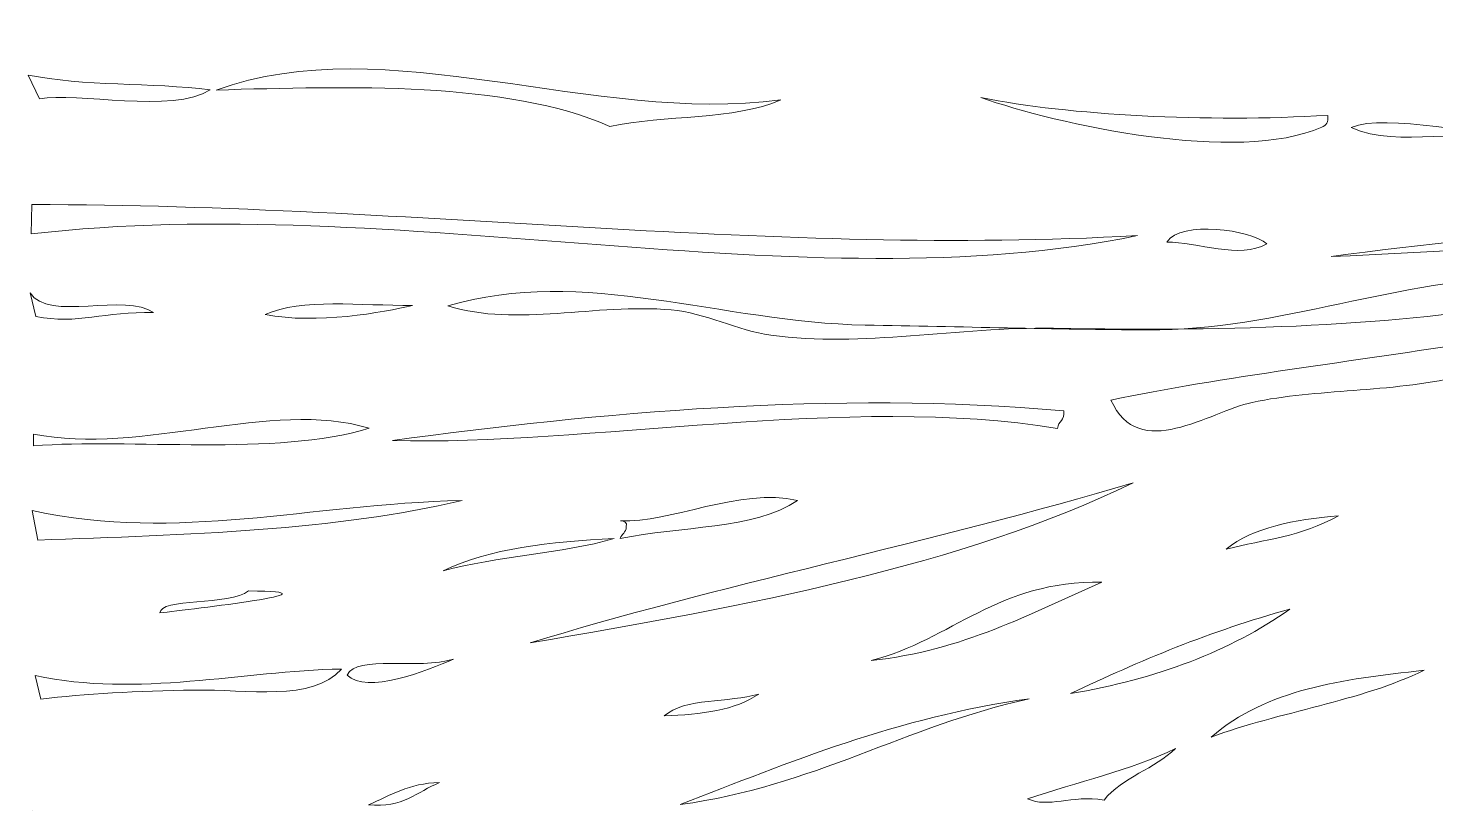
# Model space of a CAD drawing. Extents: x -34 to 197, y 103 to 243.
# Drawn here: x 88.99 to 112.34, y 170.4 to 183.38 of the extents above; entities that cross this region are included whole.
import ezdxf

# ---------------------------------------------------------------- set-up
doc = ezdxf.new("R2010")
doc.units = 0
doc.layers.get('0').update_dxf_attribs({"linetype": 'CONTINUOUS', "lineweight": 5, "true_color": 0xffffff})
doc.layers.add('OUTER_WALLET', color=7, linetype='CONTINUOUS', lineweight=5, true_color=0xffffff)

msp = doc.modelspace()

# ---------------------------------------------------------------- linework, layer by layer
msp.add_lwpolyline([(89.068, 170.4), (89.068, 170.4)])
at = {"layer": 'OUTER_WALLET'}
for points, knots in [([(101.476, 182.191), (100.712, 181.856), (99.542, 181.942), (98.637, 181.753), (96.94, 182.502), (94.296, 182.417), (92.108, 182.355), (94.942, 183.381), (98.366, 181.778), (101.476, 182.191)], [0, 0, 0, 0, 1, 1, 1, 2, 2, 2, 3, 3, 3, 3]), ([(110.55, 181.935), (110.564, 181.821), (110.525, 181.762), (110.449, 181.741), (109.066, 181.118), (106.047, 181.787), (104.796, 182.231), (106.256, 181.934), (108.543, 181.817), (110.55, 181.935)], [0, 0, 0, 0, 1, 1, 1, 2, 2, 2, 3, 3, 3, 3]), ([(110.937, 181.733), (111.522, 181.979), (113.079, 181.586), (114.059, 181.581), (114.242, 181.558), (115.024, 181.63), (114.74, 181.471), (114.414, 181.477), (114.089, 181.483), (113.764, 181.489), (112.817, 181.778), (111.751, 181.373), (110.937, 181.733)], [0, 0, 0, 0, 1, 1, 1, 2, 2, 2, 3, 3, 3, 4, 4, 4, 4]), ([(120.193, 180.693), (117.594, 179.895), (113.95, 179.755), (110.607, 179.592), (113.57, 180.015), (117.181, 180.159), (120.193, 180.693)], [0, 0, 0, 0, 1, 1, 1, 2, 2, 2, 2]), ([(109.537, 179.805), (109.093, 179.54), (108.382, 179.839), (107.878, 179.834), (108.116, 180.201), (109.278, 180.034), (109.537, 179.805)], [0, 0, 0, 0, 1, 1, 1, 2, 2, 2, 2]), ([(114.113, 179.14), (114.061, 179.062), (114.009, 178.983), (114.011, 178.849), (111.666, 178.442), (109.069, 178.349), (105.998, 178.403), (104.41, 178.43), (102.831, 178.083), (101.31, 178.289), (100.761, 178.364), (100.213, 178.66), (99.658, 178.709), (98.386, 178.819), (97.118, 178.42), (95.95, 178.774), (98.199, 179.445), (100.494, 178.499), (102.875, 178.457), (104.466, 178.43), (106.025, 178.385), (107.559, 178.376), (109.734, 178.362), (111.809, 179.258), (113.822, 179.242), (113.899, 179.189), (113.979, 179.138), (114.113, 179.14)], [0, 0, 0, 0, 1, 1, 1, 2, 2, 2, 3, 3, 3, 4, 4, 4, 5, 5, 5, 6, 6, 6, 7, 7, 7, 8, 8, 8, 9, 9, 9, 9]), ([(95.364, 178.783), (94.881, 178.667), (93.77, 178.466), (92.921, 178.631), (93.518, 178.907), (94.508, 178.776), (95.364, 178.783)], [0, 0, 0, 0, 1, 1, 1, 2, 2, 2, 2]), ([(116.846, 179.092), (115.643, 178.709), (114.13, 177.934), (112.72, 177.602), (111.574, 177.333), (110.37, 177.402), (109.296, 177.174), (108.587, 177.023), (107.411, 176.167), (106.953, 177.214), (108.777, 177.596), (111.014, 177.855), (113.023, 178.183), (114.461, 178.417), (115.261, 179.085), (116.846, 179.092)], [0, 0, 0, 0, 1, 1, 1, 2, 2, 2, 3, 3, 3, 4, 4, 4, 5, 5, 5, 5]), ([(106.169, 177.033), (106.194, 176.875), (106.074, 176.866), (106.067, 176.742), (102.616, 177.318), (98.213, 176.444), (95.032, 176.544), (98.401, 176.997), (102.351, 177.376), (106.169, 177.033)], [0, 0, 0, 0, 1, 1, 1, 2, 2, 2, 3, 3, 3, 3]), ([(107.32, 175.841), (104.469, 174.455), (100.912, 173.8), (97.316, 173.185), (100.265, 174.102), (104.104, 174.878), (107.32, 175.841)], [0, 0, 0, 0, 1, 1, 1, 2, 2, 2, 2]), ([(101.751, 175.548), (101.039, 175.059), (99.789, 175.128), (98.811, 174.916), (98.831, 174.995), (98.91, 175.012), (98.912, 175.109), (98.931, 175.193), (98.876, 175.203), (98.816, 175.209), (99.629, 175.164), (100.8, 175.771), (101.751, 175.548)], [0, 0, 0, 0, 1, 1, 1, 2, 2, 2, 3, 3, 3, 4, 4, 4, 4]), ([(110.727, 175.294), (110.097, 174.939), (109.507, 174.906), (108.863, 174.741), (109.314, 175.101), (109.987, 175.232), (110.727, 175.294)], [0, 0, 0, 0, 1, 1, 1, 2, 2, 2, 2]), ([(98.713, 174.918), (97.841, 174.662), (96.76, 174.623), (95.873, 174.382), (96.637, 174.75), (97.645, 174.864), (98.713, 174.918)], [0, 0, 0, 0, 1, 1, 1, 2, 2, 2, 2]), ([(106.803, 174.191), (105.606, 173.675), (104.508, 173.057), (102.973, 172.892), (104.33, 173.242), (105.074, 174.226), (106.803, 174.191)], [0, 0, 0, 0, 1, 1, 1, 2, 2, 2, 2]), ([(91.175, 173.683), (91.166, 173.927), (92.331, 173.809), (92.646, 174.047), (94.337, 174.039), (91.684, 173.749), (91.175, 173.683)], [0, 0, 0, 0, 1, 1, 1, 2, 2, 2, 2]), ([(109.919, 173.746), (108.933, 173.045), (107.711, 172.588), (106.283, 172.345), (107.423, 172.887), (108.606, 173.384), (109.919, 173.746)], [0, 0, 0, 0, 1, 1, 1, 2, 2, 2, 2]), ([(96.043, 172.915), (95.615, 172.73), (94.591, 172.322), (94.281, 172.652), (94.439, 172.992), (95.474, 172.735), (96.043, 172.915)], [0, 0, 0, 0, 1, 1, 1, 2, 2, 2, 2]), ([(112.147, 172.731), (111.105, 172.22), (109.741, 172.043), (108.613, 171.621), (109.545, 172.421), (110.76, 172.581), (112.147, 172.731)], [0, 0, 0, 0, 1, 1, 1, 2, 2, 2, 2]), ([(101.109, 172.338), (100.73, 172.068), (100.156, 172.001), (99.541, 171.975), (99.884, 172.281), (100.614, 172.188), (101.109, 172.338)], [0, 0, 0, 0, 1, 1, 1, 2, 2, 2, 2]), ([(105.597, 172.26), (103.542, 171.806), (102.016, 170.803), (99.808, 170.506), (101.626, 171.206), (103.401, 171.951), (105.597, 172.26)], [0, 0, 0, 0, 1, 1, 1, 2, 2, 2, 2]), ([(105.569, 170.601), (106.393, 170.874), (107.283, 171.077), (108.024, 171.436), (107.682, 171.096), (107.142, 170.959), (106.838, 170.579), (106.292, 170.669), (105.91, 170.438), (105.569, 170.601)], [0, 0, 0, 0, 1, 1, 1, 2, 2, 2, 3, 3, 3, 3]), ([(95.812, 170.869), (95.447, 170.717), (95.198, 170.444), (94.634, 170.499), (94.993, 170.657), (95.309, 170.86), (95.812, 170.869)], [0, 0, 0, 0, 1, 1, 1, 2, 2, 2, 2])]:
    msp.add_open_spline(points, degree=3, knots=knots, dxfattribs=at)
at = {"layer": 'OUTER_WALLET', "color": 7, "true_color": 0xffffff}
for points, knots in [([(92.108, 182.355), (94.296, 182.417), (96.94, 182.502), (98.637, 181.753), (99.542, 181.942), (100.712, 181.856), (101.476, 182.191), (98.366, 181.778), (94.942, 183.381), (92.108, 182.355)], [0, 0, 0, 0, 1, 1, 1, 2, 2, 2, 3, 3, 3, 3]), ([(89.177, 182.211), (89.783, 182.325), (91.392, 181.956), (92.01, 182.356), (91.049, 182.484), (89.884, 182.414), (88.988, 182.604), (88.988, 182.604), (89.177, 182.211), (89.177, 182.211)], [0, 0, 0, 0, 1, 1, 1, 2, 2, 2, 3, 3, 3, 3]), ([(104.796, 182.231), (106.047, 181.787), (109.066, 181.118), (110.449, 181.741), (110.525, 181.762), (110.564, 181.821), (110.55, 181.935), (108.543, 181.817), (106.256, 181.934), (104.796, 182.231)], [0, 0, 0, 0, 1, 1, 1, 2, 2, 2, 3, 3, 3, 3]), ([(113.764, 181.489), (114.089, 181.483), (114.414, 181.477), (114.74, 181.471), (115.024, 181.63), (114.242, 181.558), (114.059, 181.581), (113.079, 181.586), (111.522, 181.979), (110.937, 181.733), (111.751, 181.373), (112.817, 181.778), (113.764, 181.489)], [0, 0, 0, 0, 1, 1, 1, 2, 2, 2, 3, 3, 3, 4, 4, 4, 4]), ([(89.039, 179.968), (95.078, 180.678), (101.884, 178.796), (107.392, 179.941), (101.373, 179.601), (95.527, 180.45), (89.048, 180.456), (89.048, 180.456), (89.039, 179.968), (89.039, 179.968)], [0, 0, 0, 0, 1, 1, 1, 2, 2, 2, 3, 3, 3, 3]), ([(110.607, 179.592), (113.95, 179.755), (117.594, 179.895), (120.193, 180.693), (117.181, 180.159), (113.57, 180.015), (110.607, 179.592)], [0, 0, 0, 0, 1, 1, 1, 2, 2, 2, 2]), ([(107.878, 179.834), (108.382, 179.839), (109.093, 179.54), (109.537, 179.805), (109.278, 180.034), (108.116, 180.201), (107.878, 179.834)], [0, 0, 0, 0, 1, 1, 1, 2, 2, 2, 2]), ([(113.822, 179.242), (111.809, 179.258), (109.734, 178.362), (107.559, 178.376), (106.025, 178.385), (104.466, 178.43), (102.875, 178.457), (100.494, 178.499), (98.199, 179.445), (95.95, 178.774), (97.118, 178.42), (98.386, 178.819), (99.658, 178.709), (100.213, 178.66), (100.761, 178.364), (101.31, 178.289), (102.831, 178.083), (104.41, 178.43), (105.998, 178.403), (109.069, 178.349), (111.666, 178.442), (114.011, 178.849), (114.009, 178.983), (114.061, 179.062), (114.113, 179.14), (113.979, 179.138), (113.899, 179.189), (113.822, 179.242)], [0, 0, 0, 0, 1, 1, 1, 2, 2, 2, 3, 3, 3, 4, 4, 4, 5, 5, 5, 6, 6, 6, 7, 7, 7, 8, 8, 8, 9, 9, 9, 9]), ([(89.113, 178.6), (89.806, 178.459), (90.257, 178.69), (91.067, 178.663), (90.623, 179.003), (89.311, 178.503), (89.023, 178.991), (89.023, 178.991), (89.113, 178.6), (89.113, 178.6)], [0, 0, 0, 0, 1, 1, 1, 2, 2, 2, 3, 3, 3, 3]), ([(92.921, 178.631), (93.77, 178.466), (94.881, 178.667), (95.364, 178.783), (94.508, 178.776), (93.518, 178.907), (92.921, 178.631)], [0, 0, 0, 0, 1, 1, 1, 2, 2, 2, 2]), ([(113.023, 178.183), (111.014, 177.855), (108.777, 177.596), (106.953, 177.214), (107.411, 176.167), (108.587, 177.023), (109.296, 177.174), (110.37, 177.402), (111.574, 177.333), (112.72, 177.602), (114.13, 177.934), (115.643, 178.709), (116.846, 179.092), (115.261, 179.085), (114.461, 178.417), (113.023, 178.183)], [0, 0, 0, 0, 1, 1, 1, 2, 2, 2, 3, 3, 3, 4, 4, 4, 5, 5, 5, 5]), ([(95.032, 176.544), (98.213, 176.444), (102.616, 177.318), (106.067, 176.742), (106.074, 176.866), (106.194, 176.875), (106.169, 177.033), (102.351, 177.376), (98.401, 176.997), (95.032, 176.544)], [0, 0, 0, 0, 1, 1, 1, 2, 2, 2, 3, 3, 3, 3]), ([(89.076, 176.453), (90.67, 176.583), (93.109, 176.274), (94.645, 176.746), (93.022, 177.236), (90.869, 176.289), (89.079, 176.648), (89.079, 176.648), (89.076, 176.453), (89.076, 176.453)], [0, 0, 0, 0, 1, 1, 1, 2, 2, 2, 3, 3, 3, 3]), ([(97.316, 173.185), (100.912, 173.8), (104.469, 174.455), (107.32, 175.841), (104.104, 174.878), (100.265, 174.102), (97.316, 173.185)], [0, 0, 0, 0, 1, 1, 1, 2, 2, 2, 2]), ([(98.816, 175.209), (98.876, 175.203), (98.931, 175.193), (98.912, 175.109), (98.91, 175.012), (98.831, 174.995), (98.811, 174.916), (99.789, 175.128), (101.039, 175.059), (101.751, 175.548), (100.8, 175.771), (99.629, 175.164), (98.816, 175.209)], [0, 0, 0, 0, 1, 1, 1, 2, 2, 2, 3, 3, 3, 4, 4, 4, 4]), ([(89.146, 174.89), (91.62, 174.977), (94.108, 175.051), (96.187, 175.548), (93.59, 175.483), (91.523, 174.856), (89.057, 175.38), (89.057, 175.38), (89.146, 174.89), (89.146, 174.89)], [0, 0, 0, 0, 1, 1, 1, 2, 2, 2, 3, 3, 3, 3]), ([(108.863, 174.741), (109.507, 174.906), (110.097, 174.939), (110.727, 175.294), (109.987, 175.232), (109.314, 175.101), (108.863, 174.741)], [0, 0, 0, 0, 1, 1, 1, 2, 2, 2, 2]), ([(95.873, 174.382), (96.76, 174.623), (97.841, 174.662), (98.713, 174.918), (97.645, 174.864), (96.637, 174.75), (95.873, 174.382)], [0, 0, 0, 0, 1, 1, 1, 2, 2, 2, 2]), ([(102.973, 172.892), (104.508, 173.057), (105.606, 173.675), (106.803, 174.191), (105.074, 174.226), (104.33, 173.242), (102.973, 172.892)], [0, 0, 0, 0, 1, 1, 1, 2, 2, 2, 2]), ([(92.646, 174.047), (92.331, 173.809), (91.166, 173.927), (91.175, 173.683), (91.684, 173.749), (94.337, 174.039), (92.646, 174.047)], [0, 0, 0, 0, 1, 1, 1, 2, 2, 2, 2]), ([(106.283, 172.345), (107.711, 172.588), (108.933, 173.045), (109.919, 173.746), (108.606, 173.384), (107.423, 172.887), (106.283, 172.345)], [0, 0, 0, 0, 1, 1, 1, 2, 2, 2, 2]), ([(94.281, 172.652), (94.591, 172.322), (95.615, 172.73), (96.043, 172.915), (95.474, 172.735), (94.439, 172.992), (94.281, 172.652)], [0, 0, 0, 0, 1, 1, 1, 2, 2, 2, 2]), ([(89.198, 172.254), (89.921, 172.339), (90.807, 172.391), (91.738, 172.404), (92.626, 172.416), (93.704, 172.204), (94.185, 172.752), (92.548, 172.725), (90.81, 172.273), (89.107, 172.645), (89.107, 172.645), (89.198, 172.254), (89.198, 172.254)], [0, 0, 0, 0, 1, 1, 1, 2, 2, 2, 3, 3, 3, 4, 4, 4, 4]), ([(108.613, 171.621), (109.741, 172.043), (111.105, 172.22), (112.147, 172.731), (110.76, 172.581), (109.545, 172.421), (108.613, 171.621)], [0, 0, 0, 0, 1, 1, 1, 2, 2, 2, 2]), ([(99.541, 171.975), (100.156, 172.001), (100.73, 172.068), (101.109, 172.338), (100.614, 172.188), (99.884, 172.281), (99.541, 171.975)], [0, 0, 0, 0, 1, 1, 1, 2, 2, 2, 2]), ([(99.808, 170.506), (102.016, 170.803), (103.542, 171.806), (105.597, 172.26), (103.401, 171.951), (101.626, 171.206), (99.808, 170.506)], [0, 0, 0, 0, 1, 1, 1, 2, 2, 2, 2]), ([(106.838, 170.579), (107.142, 170.959), (107.682, 171.096), (108.024, 171.436), (107.283, 171.077), (106.393, 170.874), (105.569, 170.601), (105.91, 170.438), (106.292, 170.669), (106.838, 170.579)], [0, 0, 0, 0, 1, 1, 1, 2, 2, 2, 3, 3, 3, 3]), ([(94.634, 170.499), (95.198, 170.444), (95.447, 170.717), (95.812, 170.869), (95.309, 170.86), (94.993, 170.657), (94.634, 170.499)], [0, 0, 0, 0, 1, 1, 1, 2, 2, 2, 2])]:
    msp.add_open_spline(points, degree=3, knots=knots, dxfattribs=at)

doc.saveas('drawing.dxf')
